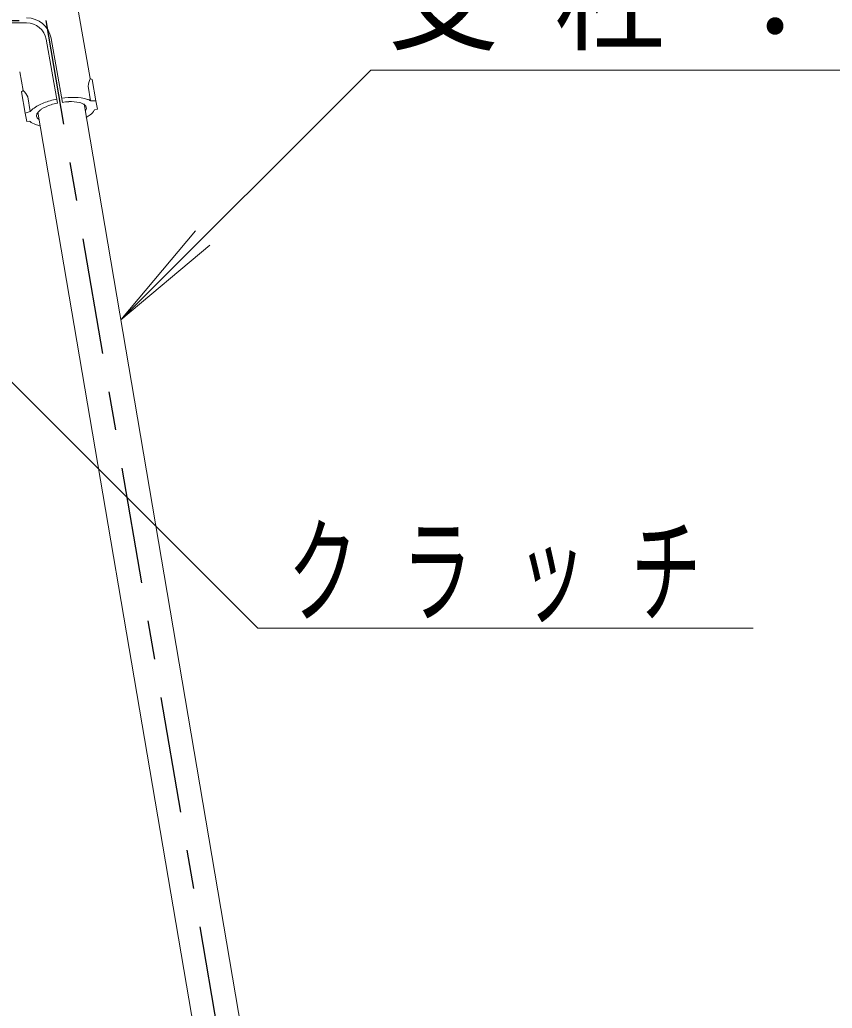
# Model space of a CAD drawing. Units: millimetres on the paper. Extents: x -385 to 0, y 0 to 267.
# Drawn here: x -248.61 to -227.66, y 71.25 to 96.75 of the extents above; entities that cross this region are included whole.
import ezdxf

# ---------------------------------------------------------------- set-up
doc = ezdxf.new("R2010")
doc.units = ezdxf.units.MM
doc.linetypes.add('USER2', pattern=[6, 3, -1, 1, -1])
doc.layers.add('LY_1', color=7, linetype='Continuous', lineweight=13)
doc.styles.add('ＭＳ ゴシック', font='')
doc.styles.get('ＭＳ ゴシック').set_extended_font_data('MS Gothic')

msp = doc.modelspace()

# ---------------------------------------------------------------- linework, layer by layer
at = {"layer": 'LY_1'}
for p, q in [((-247.095, 96.946), (-246.792, 95.232)), ((-251.251, 96.671), (-248.434, 96.671)), ((-247.931, 96.249), (-247.64, 94.598)), ((-247.803, 96.272), (-247.512, 94.621)), ((-248.61, 95.405), (-248.526, 94.926)), ((-239.56, 95.454), (-246.003, 89.011)), ((-239.56, 95.454), (-203.106, 95.454)), ((-246.743, 95.212), (-246.792, 95.232)), ((-246.743, 95.212), (-246.647, 94.664)), ((-248.565, 94.891), (-248.526, 94.926)), ((-248.565, 94.891), (-248.469, 94.343)), ((-246.848, 95.036), (-246.782, 94.661)), ((-248.406, 94.761), (-248.34, 94.387)), ((-246.647, 94.664), (-246.782, 94.661)), ((-246.647, 94.664), (-246.608, 94.446)), ((-248.469, 94.343), (-248.34, 94.387)), ((-240.044, 46.736), (-248.141, 94.364)), ((-238.816, 46.736), (-246.95, 94.581)), ((-246.608, 94.446), (-246.684, 94.427)), ((-248.469, 94.343), (-248.43, 94.124)), ((-248.43, 94.124), (-248.352, 94.133)), ((-242.473, 81.058), (-255.34, 93.926)), ((-246.003, 89.011), (-244.075, 91.309)), ((-246.003, 89.011), (-243.705, 90.939)), ((-242.473, 81.058), (-229.699, 81.058))]:
    msp.add_line(p, q, dxfattribs=at)
at = {"layer": 'LY_1', "linetype": 'USER2', "lineweight": 25}
for p in [(-349.63, 96.736), (-239.43, 46.736)]:
    msp.add_line(p, (-247.93, 96.736), dxfattribs=at)
at = {"layer": 'LY_1'}
for centre, radius, start, end in [((-248.434, 96.161), 0.64, 10, 90), ((-248.434, 96.161), 0.51, 10, 90), ((-246.33, 94.994), 0.52, 152.8128, 175.4497), ((-248.879, 94.545), 0.52, 24.5503, 47.1872), ((-247.607, 93.582), 1.095, 110.3434, 127.5936), ((-247.262, 92.75), 1.995, 101.4949, 111.3318), ((-247.236, 92.754), 1.995, 88.6682, 98.5051), ((-247.275, 93.166), 1.474, 92.7763, 99.2705), ((-247.289, 93.631), 1.009, 77.2439, 93.236), ((-247.196, 93.654), 1.095, 72.4064, 89.6566), ((-247.144, 94.279), 0.345, 53.7713, 76.9649), ((-246.989, 94.304), 0.413, 59.9679, 72.5092), ((-248.023, 94.122), 0.413, 127.4908, 140.0321), ((-247.869, 94.151), 0.345, 123.0351, 146.2287), ((-247.511, 93.592), 1.009, 106.764, 122.7561), ((-247.366, 93.15), 1.474, 100.7295, 107.2237), ((-247.01, 94.462), 0.118, 11.7802, 53.8726), ((-247.2, 94.595), 0.345, 323.3495, 326.2287), ((-247.011, 94.469), 0.118, 326.1274, 8.2198), ((-247.046, 94.625), 0.413, 307.4909, 330.1606), ((-246.837, 94.502), 0.171, 330.9635, 333.7599), ((-248.234, 94.256), 0.171, 226.2401, 229.0365), ((-248.08, 94.443), 0.413, 229.8394, 252.5092), ((-248.058, 94.277), 0.118, 146.1274, 188.2198), ((-248.059, 94.285), 0.118, 191.7802, 233.8726), ((-247.925, 94.468), 0.345, 233.7713, 236.5911), ((-247.463, 95.165), 1.095, 301.2291, 307.5936), ((-247.873, 95.093), 1.095, 252.4064, 258.7563)]:
    msp.add_arc(centre, radius, start, end, dxfattribs=at)

# ---------------------------------------------------------------- texts
at = {"layer": 'LY_1', "char_height": 2.199, "attachment_point": 7, "style": 'ＭＳ ゴシック'}
for s, insert in [('\\T1.5;\\W0.95;支柱：φ60.5×3.8', (-239.106, 95.604)), ('\\T1.64;\\W0.6;クラッチ', (-241.699, 81.208))]:
    msp.add_mtext(s, dxfattribs=dict(at, insert=insert))

doc.saveas('drawing.dxf')
